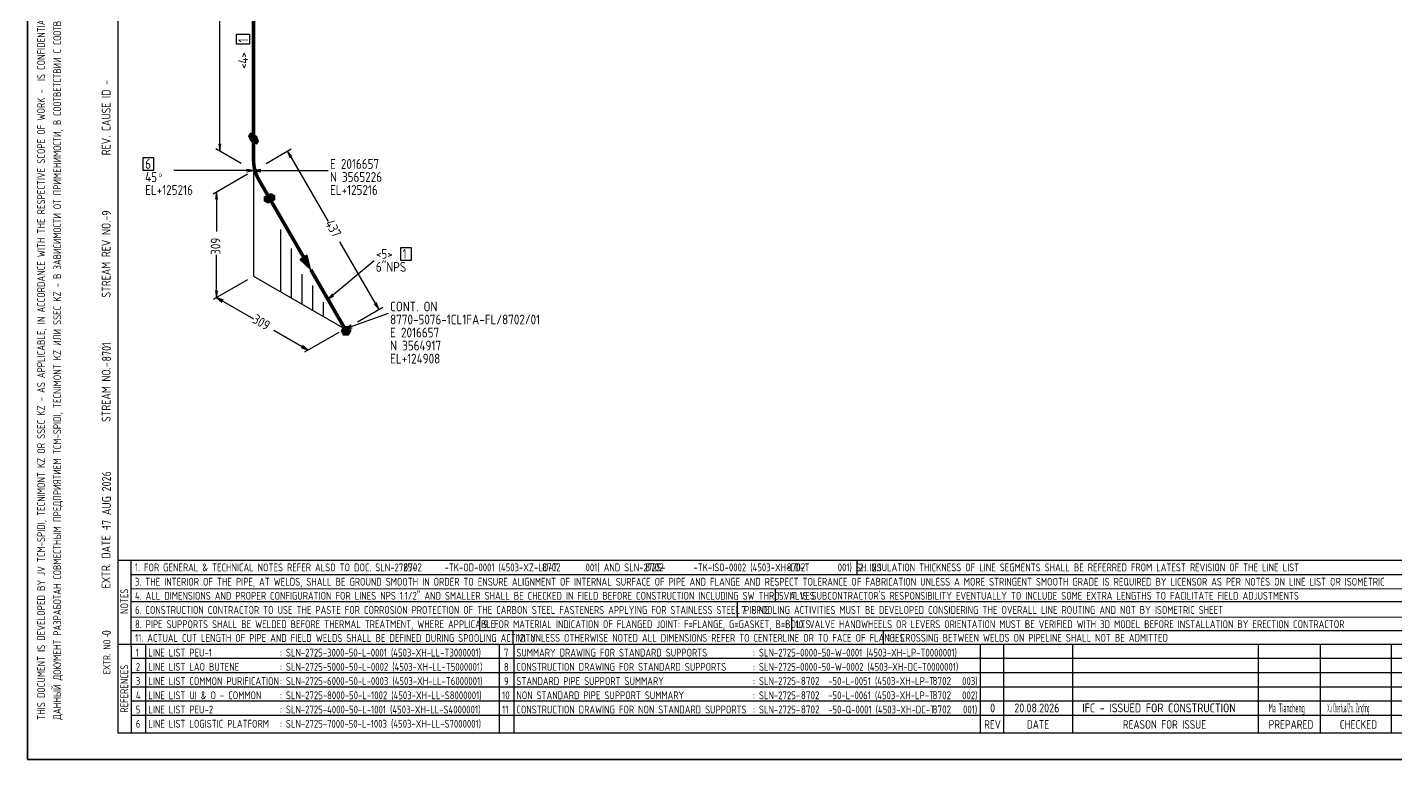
# Model space of a CAD drawing. Extents: x 0 to 594, y 0 to 420.
# Drawn here: x 0 to 384.7, y 0 to 206 of the extents above; entities that cross this region are included whole.
import ezdxf

# ---------------------------------------------------------------- set-up
doc = ezdxf.new("R2010")
doc.units = 0
doc.header["$MEASUREMENT"] = 0
doc.linetypes.add('BORDER_2012_SLN$0$8001.Solid', pattern=[0])
for name, color, linetype, lineweight in [('BORDER_2012_SLN$0$BG_01', 7, 'BORDER_2012_SLN$0$8001.Solid', 25), ('BORDER_2012_SLN$0$BG_02', 7, 'BORDER_2012_SLN$0$8001.Solid', 25), ('BORDER_2012_SLN$0$BG_Level_1', 7, 'BORDER_2012_SLN$0$8001.Solid', 25), ('BORDER_2012_SLN$0$Level_1', 7, 'BORDER_2012_SLN$0$8001.Solid', 25), ('BORDER_2012_SLN$0$Level_18', 7, 'BORDER_2012_SLN$0$8001.Solid', 25)]:
    doc.layers.add(name, color=color, linetype=linetype, lineweight=lineweight)
doc.layers.add('GT_1', color=7, linetype='Continuous')
doc.styles.add('BORDER_2012_SLN$0$GOST type A', font='GOST type A')
doc.styles.add('HTX1', font='')
doc.styles.get('HTX1').set_extended_font_data('GOST type A')

# ---------------------------------------------------------------- blocks, each defined once
blk = doc.blocks.new('BORDER_2012_SLN')
at = {"layer": 'BORDER_2012_SLN$0$BG_Level_1', "color": 7, "lineweight": -3}
for p, q in [((402.7, 56), (25.4, 56)), ((29.11, 56), (29.22, 7.5)), ((233.25, 56), (233.24, 52)), ((402.7, 52), (29.1, 52)), ((402.7, 47.99), (29.16, 48.01)), ((210.22, 48), (210.22, 44.42)), ((402.7, 44.41), (29.17, 44.42)), ((199.61, 44.42), (199.61, 40.02)), ((402.7, 39.96), (29.15, 40.07)), ((127.1, 40.04), (127.1, 36.23)), ((214.87, 40.02), (214.87, 36.23)), ((136.5, 36.23), (136.5, 32.43)), ((240.64, 36.23), (240.64, 32.43)), ((33.22, 32.43), (33.22, 7.59)), ((132.63, 32.43), (132.63, 7.6)), ((136.8, 32.43), (136.8, 7.59))]:
    blk.add_line(p, q, dxfattribs=at)
at = {"layer": 'BORDER_2012_SLN$0$Level_1', "color": 7, "lineweight": -3}
for p, q in [((25.4, 412.5), (25.4, 7.5)), ((402.7, 36.23), (29.15, 36.23)), ((402.7, 32.43), (25.4, 32.43)), ((267.9, 32.43), (267.91, 7.5)), ((274.59, 7.5), (274.59, 32.43)), ((293.91, 7.5), (293.91, 32.43)), ((346.11, 7.5), (346.11, 32.43)), ((363.55, 7.5), (363.55, 32.43)), ((383.52, 7.5), (383.52, 32.43)), ((402.7, 28.43), (29.17, 28.43)), ((402.7, 24.43), (29.18, 24.43)), ((402.7, 20.43), (29.19, 20.43)), ((402.7, 16.43), (29.2, 16.43)), ((402.7, 12.43), (29.2, 12.43)), ((25.4, 7.5), (588.6, 7.5))]:
    blk.add_line(p, q, dxfattribs=at)
at = {"layer": 'BORDER_2012_SLN$0$Level_18', "color": 7, "lineweight": -3, "flags": 128}
blk.add_lwpolyline([(0, 0), (0, 420), (594, 420), (594, 0)], close=True, dxfattribs=at)
at = {"color": 7, "char_height": 2.2, "attachment_point": 1, "style": 'BORDER_2012_SLN$0$GOST type A'}
for s, insert in [('{\\l\\fGOST type A|b0|i0;\\T1;1}', (30.5, 31.2)), ('{\\l\\fGOST type A|b0|i0;\\T1;: SLN-2725-3000-50-L-0001 (4503-XH-LL-T3000001)}', (71, 31.2)), ('{\\l\\fGOST type A|b0|i0;\\T1;7}', (134, 31.2)), ('{\\l\\fGOST type A|b0|i0;\\T1;SUMMARY DRAWING FOR STANDARD SUPPORTS}', (137.5, 31.2)), ('{\\l\\fGOST type A|b0|i0;\\T1;: SLN-2725-0000-50-W-0001 (4503-XH-LP-T0000001)}', (204, 31.2)), ('{\\l\\fGOST type A|b0|i0;\\T1;2}', (30.5, 27.2)), ('{\\l\\fGOST type A|b0|i0;\\T1;LINE LIST LAO BUTENE}', (34, 27.2)), ('{\\l\\fGOST type A|b0|i0;\\T1;: SLN-2725-5000-50-L-0002 (4503-XH-LL-T5000001)}', (71, 27.2)), ('{\\l\\fGOST type A|b0|i0;\\T1;8}', (134, 27.2)), ('{\\l\\fGOST type A|b0|i0;\\T1;CONSTRUCTION DRAWING FOR STANDARD SUPPORTS}', (137.5, 27.2)), ('{\\l\\fGOST type A|b0|i0;\\T1;: SLN-2725-0000-50-W-0002 (4503-XH-DC-T0000001)}', (204, 27.2)), ('{\\l\\fGOST type A|b0|i0;\\T1;3}', (30.5, 23.2)), ('{\\l\\fGOST type A|b0|i0;\\T1;LINE LIST COMMON PURIFICATION}', (34, 23.2)), ('{\\l\\fGOST type A|b0|i0;\\T1;: SLN-2725-6000-50-L-0003 (4503-XH-LL-T6000001)}', (71, 23.2)), ('{\\l\\fGOST type A|b0|i0;\\T1;9}', (134, 23.2)), ('{\\C256;STANDARD PIPE SUPPORT SUMMARY}', (137.5, 23.2)), ('{\\fGOST type A|b0|i0|c0|p34;: SLN-2725-       -50-L-0051 (4503-XH-LP-T       003)}', (204, 23.2)), ('{\\l\\fGOST type A|b0|i0;\\T1;: SLN-2725-8000-50-L-1002 (4503-XH-LL-S8000001)}', (71, 19.2)), ('{\\fGOST type A|b0|i0|c0|p34;: SLN-2725-       -50-L-0061 (4503-XH-LP-T       002)}', (204, 19.2)), ('{\\l\\fGOST type A|b0|i0;\\T1;4}', (30.5, 19.2)), ('{\\l\\fGOST type A|b0|i0;\\T1;LINE LIST UI & O - COMMON}', (34, 19.2)), ('{\\l\\fGOST type A|b0|i0;\\T1;: SLN-2725-4000-50-L-1001 (4503-XH-LL-S4000001)}', (71, 15.2)), ('{\\l\\fGOST type A|b0|i0;\\T1;10}', (133.5, 19.2)), ('{\\l\\fGOST type A|b0|i0;\\T1;NON STANDARD PIPE SUPPORT SUMMARY}', (137.5, 19.2)), ('{\\fGOST type A|b0|i0|c0|p34;: SLN-2725-       -50-Q-0001 (4503-XH-DC-T       001)}', (204, 15.2)), ('{\\l\\fGOST type A|b0|i0;\\T1;5}', (30.5, 15.2)), ('{\\l\\fGOST type A|b0|i0;\\T1;LINE LIST PEU-2}', (34, 15.2)), ('{\\l\\fGOST type A|b0|i0;\\T1;11}', (133.5, 15.2)), ('{\\C256;CONSTRUCTION DRAWING FOR NON STANDARD SUPPORTS}', (137.5, 15.2)), ('{\\l\\fGOST type A|b0|i0;\\T1;6}', (30.5, 11.2)), ('{\\l\\fGOST type A|b0|i0;\\T1;LINE LIST LOGISTIC PLATFORM}', (34, 11.2)), ('{\\l\\fGOST type A|b0|i0;\\T1;: SLN-2725-7000-50-L-1003 (4503-XH-LL-S7000001)}', (71, 11.2))]:
    blk.add_mtext(s, dxfattribs=dict(at, insert=insert))
at = {"layer": 'BORDER_2012_SLN$0$BG_01', "color": 7, "attachment_point": 1, "rotation": 90, "style": 'BORDER_2012_SLN$0$GOST type A'}
for s, insert, char_height in [('{\\fGOST type A|b0|i0|c134|p34;\\W1.01;ДАННЫЙ ДОКУМЕНТ РАЗРАБОТАН СОВМЕСТНЫМ ПРЕДПРИЯТИЕМ \\fGOST type A|b0|i0|c0|p34;TCM-SPIDI, TECNIMONT KZ \\fGOST type A|b0|i0|c134|p34;ИЛИ \\fGOST type A|b0|i0|c0|p34;SSEC KZ - \\fGOST type A|b0|i0|c134|p34;В ЗАВИСИМОСТИ ОТ ПРИМЕНИМОСТИ\\fGOST type A|b0|i0|c0|p34;, \\fGOST type A|b0|i0|c134|p34;В СООТВЕТСТВИИ С СООТВЕТСТВУЮЩЕЙ ОБЛАСТЬЮ РАБОТ\\fGOST type A|b0|i0|c0|p34;. \\fGOST type A|b0|i0|c134|p34;ЯВЛЯЕТСЯ КОНФИДЕНЦИАЛЬНЫМ И НЕ МОЖЕТ БЫТЬ ИСПОЛЬЗОВАН ДРУГИМИ ЛИЦАМИ ДЛЯ КАКИХ\\fGOST type A|b0|i0|c0|p34;-\\fGOST type A|b0|i0|c134|p34;ЛИБО ЦЕЛЕЙ\\fGOST type A|b0|i0|c0|p34;, \\fGOST type A|b0|i0|c134|p34;КРОМЕ ПРОЕКТА \\fGOST type A|b0|i0|c0|p34;SILLENO.}', (7.3, 11.21), 2.2), ('{\\l\\fGOST type A|b0|i0;\\T1;EXTR. DATE -}', (20.86, 48.18), 2.5), ('{\\l\\fGOST type A|b0|i0;\\T1;EXTR. NO.-}', (21.36, 24.02), 2)]:
    blk.add_mtext(s, dxfattribs=dict(at, insert=insert, char_height=char_height))
at = {"layer": 'BORDER_2012_SLN$0$BG_01', "color": 7, "insert": (2.76, 11.2), "char_height": 2.2, "attachment_point": 1, "rotation": 90, "line_spacing_factor": 1.090909, "style": 'BORDER_2012_SLN$0$GOST type A'}
blk.add_mtext('{\\fGOST type A|b0|i0|c0|p34;\\W1.01;THIS DOCUMENT IS DEVELOPED BY JV TCM-SPIDI, TECNIMONT KZ OR SSEC KZ - AS APPLICABLE, IN ACCORDANCE WITH THE RESPECTIVE SCOPE OF WORK -  IS CONFIDENTIAL AND CANNOT BE USED BY OTHERS FOR ANY PURPOSE OTHER THAN THE SILLENO PROJECT}', dxfattribs=at)
at = {"layer": 'BORDER_2012_SLN$0$BG_02', "color": 7, "char_height": 2.5, "attachment_point": 1, "rotation": 90, "style": 'BORDER_2012_SLN$0$GOST type A'}
for s, insert in [('{\\l\\fGOST type A|b0|i0;\\T1;REV. CAUSE ID - }', (20.9, 170)), ('{\\l\\fGOST type A|b0|i0;\\T1;STREAM REV NO.-}', (20.9, 130)), ('{\\l\\fGOST type A|b0|i0;\\T1;STREAM NO.-}', (20.9, 95))]:
    blk.add_mtext(s, dxfattribs=dict(at, insert=insert))
at = {"layer": 'BORDER_2012_SLN$0$BG_Level_1', "color": 7, "attachment_point": 1, "style": 'BORDER_2012_SLN$0$GOST type A'}
for s, insert, char_height in [('{\\fGOST type A|b0|i0|c0|p34;\\C256; 1. FOR GENERAL & TECHNICAL NOTES REFER ALSO TO DOC. SLN-2725-       -TK-OD-0001 (4503-XZ-LD-T       001) AND SLN-2725-       -TK-ISO-0002 (4503-XH-LD-T       001) SH. 2.1}', (29.11, 55.19), 2.2), ('{\\fGOST type A|b0|i0|c0|p34;\\C256;2. INSULATION THICKNESS OF LINE SEGMENTS SHALL BE REFERRED FROM LATEST REVISION OF THE LINE LIST}', (233.84, 55.19), 2.2), ('{\\fGOST type A|b0|i0|c0|p34;\\C256; 3. THE INTERIOR OF THE PIPE, AT WELDS, SHALL BE GROUND SMOOTH IN ORDER TO ENSURE ALIGNMENT OF INTERNAL SURFACE OF PIPE AND FLANGE AND RESPECT TOLERANCE OF FABRICATION UNLESS A MORE STRINGENT SMOOTH GRADE IS REQUIRED BY LICENSOR AS PER NOTES ON LINE LIST OR ISOMETRIC}', (29.12, 51.15), 2.2), ('{\\fGOST type A|b0|i0|c0|p34;\\C256; 4. ALL DIMENSIONS AND PROPER CONFIGURATION FOR LINES NPS 1.1/2" AND SMALLER SHALL BE CHECKED IN FIELD BEFORE CONSTRUCTION INCLUDING SW THRD VALVES}', (29.13, 47.2), 2.2), ("{\\C256; 5. IT IS SUBCONTRACTOR'S RESPONSIBILITY EVENTUALLY TO INCLUDE SOME EXTRA LENGTHS TO FACILITATE FIELD ADJUSTMENTS}", (210.22, 47.2), 2.2), ('{\\C256; 6. CONSTRUCTION CONTRACTOR TO USE THE PASTE FOR CORROSION PROTECTION OF THE CARBON STEEL FASTENERS APPLYING FOR STAINLESS STEEL PIPING}', (29.14, 43.2), 2.2), ('{\\C256; 7. SPOOLING ACTIVITIES MUST BE DEVELOPED CONSIDERING THE OVERALL LINE ROUTING AND NOT BY ISOMETRIC SHEET}', (199.61, 43.2), 2.2), ('{\\C256; 8. PIPE SUPPORTS SHALL BE WELDED BEFORE THERMAL TREATMENT, WHERE APPLICABLE}', (29.15, 39.2), 2.2), ('{\\C256; 9. FOR MATERIAL INDICATION OF FLANGED JOINT: F=FLANGE, G=GASKET, B=BOLTS}', (127.1, 39.2), 2.2), ('{\\C256; 10. VALVE HANDWHEELS OR LEVERS ORIENTATION MUST BE VERIFIED WITH 3D MODEL BEFORE INSTALLATION BY ERECTION CONTRACTOR}', (214.87, 39.2), 2.2), ('{\\C256; 11. ACTUAL CUT LENGTH OF PIPE AND FIELD WELDS SHALL BE DEFINED DURING SPOOLING ACTIVITY}', (29.16, 35.32), 2.2), ('{\\C256; 12. UNLESS OTHERWISE NOTED ALL DIMENSIONS REFER TO CENTERLINE OR TO FACE OF FLANGES}', (136.5, 35.35), 2.2), ('{\\C256; 13. CROSSING BETWEEN WELDS ON PIPELINE SHALL NOT BE ADMITTED}', (240.64, 35.38), 2.2), ('{\\l\\fGOST type A|b0|i0;\\T1;LINE LIST PEU-1}', (34, 31.2), 2.2), ('{\\l\\fGOST type A|b0|i0;\\T1;REV}', (269, 11.1), 2.4), ('{\\l\\fGOST type A|b0|i0;\\T1;DATE}', (281, 11.1), 2.4), ('{\\l\\fGOST type A|b0|i0;\\T1;REASON FOR ISSUE}', (308, 11.1), 2.4), ('{\\l\\fGOST type A|b0|i0;\\T1;PREPARED}', (349, 11.1), 2.4), ('{\\l\\fGOST type A|b0|i0;\\T1;CHECKED}', (369, 11.1), 2.4)]:
    blk.add_mtext(s, dxfattribs=dict(at, insert=insert, char_height=char_height))
at = {"layer": 'BORDER_2012_SLN$0$BG_Level_1', "color": 7, "char_height": 2.2, "attachment_point": 1, "rotation": 90, "style": 'BORDER_2012_SLN$0$GOST type A'}
for s, insert in [('{\\l\\fGOST type A|b0|i0;\\T1;NOTES}', (26.15, 40.99)), ('{\\l\\fGOST type A|b0|i0;\\T1;REFERENCES}', (26.15, 13.23))]:
    blk.add_mtext(s, dxfattribs=dict(at, insert=insert))

msp = doc.modelspace()

# ---------------------------------------------------------------- linework, layer by layer
at = {"layer": 'GT_1', "flags": 128}
for points in [[(0, 0), (594, 0), (594, 420), (0, 420), (0, 0)], [(54.1, 171.2), (54.1, 227.1)], [(58.8, 201.3), (58.8, 204.1), (62.5, 204.1), (62.5, 201.3), (58.8, 201.3)], [(53.8, 173.2), (54.1, 171.2), (54.4, 173.2)], [(64.5, 173.2), (65, 173.9), (64.5, 175.2), (62.7, 176.2), (62.2, 175.5), (62.7, 174.2), (64.5, 173.2)], [(62.2385, 175.4), (64.14, 175.4)], [(62.2714, 175.6), (63.78, 175.6)], [(62.3154, 175.2), (64.5, 175.2)], [(62.3923, 175), (64.5769, 175)], [(62.4143, 175.8), (63.42, 175.8)], [(62.4692, 174.8), (64.6538, 174.8)], [(62.5462, 174.6), (64.7308, 174.6)], [(62.5571, 176), (63.06, 176)], [(62.6231, 174.4), (64.8077, 174.4)], [(62.7, 174.2), (64.8846, 174.2)], [(63.06, 174), (64.9615, 174)], [(63.42, 173.8), (64.9286, 173.8)], [(63.78, 173.6), (64.7857, 173.6)], [(64.14, 173.4), (64.6429, 173.4)], [(32.6, 169.4), (35.5, 169.4), (35.5, 165.7), (32.6, 165.7), (32.6, 169.4)], [(60.1, 167.7), (53, 171.8)], [(67.1, 167.7), (74.2, 171.8)], [(74.4, 169.7), (73.1, 171.2), (73.8, 169.3)], [(73.1, 171.2), (84.6, 151.4)], [(63.6, 165.7), (50.6, 165.7), (41.2, 165.7)], [(61.6, 165.4), (63.6, 165.7), (61.6, 166)], [(65.6, 166), (63.6, 165.7), (65.6, 165.4)], [(63.6, 165.7), (84.6, 165.7)], [(63.6, 165.7), (63.6, 136)], [(61.9, 164.7), (52.2, 159.1)], [(53.5, 157.7), (53.2, 159.7), (52.9, 157.7)], [(53.2, 159.7), (53.2, 148.6)], [(67.7, 156.5), (66.7, 157.1), (66.7, 158.3), (68.5, 159.3), (69.5, 158.7), (69.5, 157.5), (67.7, 156.5)], [(66.7, 158.2), (69.5, 158.2)], [(66.7, 158), (69.5, 158)], [(66.7, 157.8), (69.5, 157.8)], [(66.88, 158.4), (69.5, 158.4)], [(67.24, 158.6), (69.5, 158.6)], [(67.6, 158.8), (69.3333, 158.8)], [(67.96, 159), (69, 159)], [(66.7, 157.6), (69.5, 157.6)], [(66.7, 157.4), (69.32, 157.4)], [(66.7, 157.2), (68.96, 157.2)], [(66.8667, 157), (68.6, 157)], [(67.2, 156.8), (68.24, 156.8)], [(71.3, 131.6), (71.3, 149.1)], [(74.3, 129.8), (74.3, 143.8)], [(98.8, 126.7), (87.9, 145.7)], [(105, 144.1), (107.9, 144.1), (107.9, 140.4), (105, 140.4), (105, 144.1)], [(53.2, 130), (53.2, 142)], [(77.7, 141.3), (76.6, 140.7), (79.7, 137.8), (78.7, 141.9), (76.7, 140.7), (79.5, 138.2), (78.6, 141.8), (76.9, 140.8), (79.3, 138.5), (78.5, 141.7), (77, 140.9), (79.1, 138.9), (78.3, 141.7), (77.1, 141), (78.9, 139.2), (78.2, 141.6), (77.3, 141.1), (78.7, 139.5), (78, 141.5), (77.4, 141.1), (78.6, 139.8), (77.9, 141.4), (77.6, 141.2), (78.4, 140.2), (77.8, 141.3), (77.7, 141.3), (79.7, 137.8)], [(84.5, 129.5), (97.5, 140.4)], [(61.9, 135), (52.2, 129.4)], [(61.9, 135), (52.2, 129.4)], [(63.6, 136), (89.3, 121.2)], [(77.3, 128.1), (77.3, 136.6)], [(52.9, 132), (53.2, 130), (53.5, 132)], [(80.3, 126.4), (80.3, 133.4)], [(85.8, 131), (84.5, 129.5), (86.2, 130.5)], [(55.1, 129.3), (53.2, 130), (54.7, 128.7)], [(53.2, 130), (63.6, 124)], [(83.3, 124.7), (83.3, 128.7)], [(92.8, 123.2), (99.9, 127.3)], [(97.5, 128.2), (98.8, 126.7), (98.1, 128.6)], [(89.3, 121.2), (101.5, 125.6)], [(78.9, 115.2), (69.3, 120.7)], [(87.6, 120.2), (77.9, 114.6)], [(88.2, 120.6), (88.8, 119.5), (90.3, 119.5), (91, 120.7), (90.4, 121.8), (89, 121.8), (88.2, 120.6)], [(88.2, 120.6), (90.9417, 120.6)], [(88.3091, 120.4), (90.825, 120.4)], [(88.3333, 120.8), (90.9455, 120.8)], [(88.4182, 120.2), (90.7083, 120.2)], [(88.4667, 121), (90.8364, 121)], [(88.5273, 120), (90.5917, 120)], [(88.6, 121.2), (90.7273, 121.2)], [(88.6364, 119.8), (90.475, 119.8)], [(88.7333, 121.4), (90.6182, 121.4)], [(88.7455, 119.6), (90.3583, 119.6)], [(88.8667, 121.6), (90.5091, 121.6)], [(91, 122.2), (89.3, 121.2), (91.3, 121.5)], [(77, 115.9), (78.9, 115.2), (77.4, 116.5)]]:
    msp.add_lwpolyline(points, dxfattribs=at)
at = {"layer": 'GT_1', "const_width": 1, "flags": 128}
for points in [[(63.6, 223.4), (63.6, 174.7)], [(63.6, 174.7), (63.6, 168.7)], [(65.1, 163.1), (68.1, 157.9)], [(68.1, 157.9), (77.7, 141.3)], [(79.7, 137.8), (89.3, 121.2)]]:
    msp.add_lwpolyline(points, dxfattribs=at)
msp.add_lwpolyline([(63.6, 168.7, 0.131614), (65.1, 163.1)], format="xyb", dxfattribs=at)

# ---------------------------------------------------------------- block references
at = {"linetype": 'Continuous'}
msp.add_blockref('BORDER_2012_SLN', (0, 0), dxfattribs=at)

# ---------------------------------------------------------------- texts
at = {"layer": 'GT_1', "style": 'HTX1', "width": 1.02}
for s, height, rotation, p in [('1', 2.75, 90, (62.05, 201.766)), ('<4>', 2.75, 90, (62.05, 194.286)), ('9', 2.5, 90, (23.5, 153)), ('437', 2.75, 300, (83.6094, 150.85)), ('309', 2.75, 90, (54.3077, 142.021)), ('309', 2.75, 330, (63.0581, 123.062)), ('8701', 2.5, 90, (23.5, 112)), ('17 AUG 2026', 2.5, 90, (23.5, 65)), ('0', 2.5, 90, (23.5, 35))]:
    msp.add_text(s, height=height, rotation=rotation, dxfattribs=at).set_placement(p)
at = {"layer": 'GT_1', "style": 'HTX1'}
for s, height, width, p in [('6', 2.75, 1.02, (33.1286, 166.2)), ('E 2016657', 2.75, 1.02, (85.1, 166.2)), ('45', 2.75, 1.02, (33.1286, 162.533)), ('EL+125216', 2.75, 1.02, (33.1286, 158.867)), ('o', 1.375, 1.02, (36.8686, 163.908)), ('N 3565226', 2.75, 1.02, (85.1, 162.533)), ('EL+125216', 2.75, 1.02, (85.1, 158.867)), ('<5>', 2.75, 1.02, (98, 140.9)), ('1', 2.75, 1.02, (105.48, 140.9)), ('6"NPS', 2.75, 1.02, (98, 137.233)), ('CONT. ON', 2.75, 1.02, (102, 126.1)), ('8770-5076-1CL1FA-FL/8702/01', 2.75, 1.02, (102, 122.433)), ('E 2016657', 2.75, 1.02, (102, 118.767)), ('N 3564917', 2.75, 1.02, (102, 115.1)), ('EL+124908', 2.75, 1.02, (102, 111.433)), ('8702', 2.25, 1.02, (105.7, 53)), ('8702', 2.25, 1.02, (144.7, 53)), ('8702', 2.25, 1.02, (173.7, 53)), ('8702', 2.25, 1.02, (213.5, 53)), ('8702', 2.25, 1.02, (217.5, 21)), ('8702', 2.25, 1.02, (254.5, 21)), ('8702', 2.25, 1.02, (217.5, 17)), ('8702', 2.25, 1.02, (254.5, 17)), ('0', 2.5, 1.02, (270.7, 13.3)), ('0', 2.5, 1.02, (270.7, 13.3)), ('0', 2.5, 1.02, (270.7, 13.3)), ('0', 2.5, 1.02, (270.7, 13.3)), ('20.08.2026', 2.5, 1.02, (277.5, 13.3)), ('20.08.2026', 2.5, 1.02, (277.5, 13.3)), ('20.08.2026', 2.5, 1.02, (277.5, 13.3)), ('20.08.2026', 2.5, 1.02, (277.5, 13.3)), ('IFC - ISSUED FOR CONSTRUCTION', 2.5, 1.02, (296.6, 13.3)), ('IFC - ISSUED FOR CONSTRUCTION', 2.5, 1.02, (296.6, 13.3)), ('IFC - ISSUED FOR CONSTRUCTION', 2.5, 1.02, (296.6, 13.3)), ('IFC - ISSUED FOR CONSTRUCTION', 2.5, 1.02, (296.6, 13.3)), ('Ma Tiancheng', 2.5, 0.5, (349, 13.3)), ('Ma Tiancheng', 2.5, 0.5, (349, 13.3)), ('Ma Tiancheng', 2.5, 0.5, (349, 13.3)), ('Ma Tiancheng', 2.5, 0.5, (349, 13.3)), ('Xu Chenhua/Zhu Zengting', 2.5, 0.3, (365.5, 13.3)), ('Xu Chenhua/Zhu Zengting', 2.5, 0.3, (365.5, 13.3)), ('Xu Chenhua/Zhu Zengting', 2.5, 0.3, (365.5, 13.3)), ('Xu Chenhua/Zhu Zengting', 2.5, 0.3, (365.5, 13.3)), ('8702', 2.25, 1.02, (217.5, 13)), ('8702', 2.25, 1.02, (254.5, 13))]:
    msp.add_text(s, height=height, dxfattribs=dict(at, width=width)).set_placement(p)

doc.saveas('drawing.dxf')
